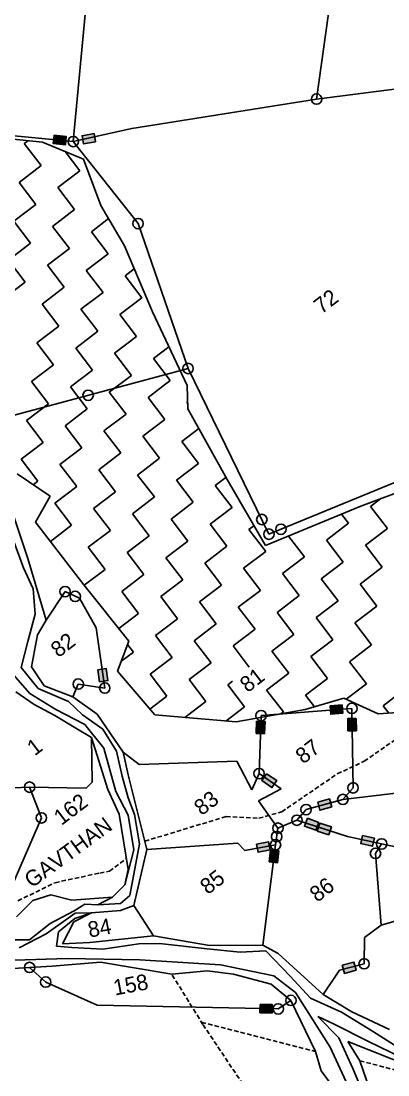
# Model space of a CAD drawing. Header units: metres. Extents: x 306750 to 310181, y 1935577 to 1940721.
# Drawn here: x 308486 to 308896, y 1937824 to 1939004 of the extents above; entities that cross this region are included whole.
import ezdxf

# ---------------------------------------------------------------- set-up
doc = ezdxf.new("R2010")
doc.units = ezdxf.units.M
doc.linetypes.add('DASHED', pattern=[0.75, 0.5, -0.25])
for name, color, linetype in [('LINE_FOOTPATH', 1, 'DASHED'), ('LINE_WATER', 4, 'Continuous'), ('POLY_HATCH', 12, 'Continuous'), ('POLY_PARCEL', 6, 'Continuous'), ('POLY_WATER', 4, 'Continuous'), ('TEXT_MAPIN', 7, 'Continuous'), ('TEXT_PARCEL', 7, 'Continuous')]:
    doc.layers.add(name, color=color, linetype=linetype)
doc.styles.add('TEXT_MAP', font='')
doc.styles.get('TEXT_MAP').set_extended_font_data('Kruti Dev 050')

msp = doc.modelspace()

# ---------------------------------------------------------------- hatches: boundary and pattern name
for points in [[(308535.7, 1938865.1), (308536.7, 1938874.5), (308523.2, 1938875.9), (308522.2, 1938866.6)], [(308554.5, 1938875.4), (308556.1, 1938866.2), (308569.5, 1938868.5), (308567.9, 1938877.8)], [(308581.4, 1938279.1), (308572.1, 1938277.8), (308574, 1938264.3), (308583.3, 1938265.6)], [(308845.9, 1938229), (308845.2, 1938238.4), (308831.7, 1938237.3), (308832.4, 1938227.9)], [(308851.7, 1938209.5), (308861.1, 1938209.6), (308860.9, 1938223.2), (308851.5, 1938223.1)], [(308759, 1938219.9), (308749.6, 1938220.2), (308749.1, 1938206.6), (308758.5, 1938206.3)], [(308766.6, 1938145.9), (308772, 1938153.7), (308760.8, 1938161.4), (308755.5, 1938153.7)], [(308833.5, 1938124.3), (308831, 1938133.3), (308817.9, 1938129.7), (308820.4, 1938120.6)], [(308815.9, 1938098.1), (308819.1, 1938107), (308806.3, 1938111.5), (308803.1, 1938102.6)], [(308830.3, 1938093.1), (308833.2, 1938102), (308820.2, 1938106.2), (308817.4, 1938097.2)], [(308764.7, 1938076.1), (308762.9, 1938085.3), (308749.5, 1938082.7), (308751.3, 1938073.5)], [(308879.3, 1938080.3), (308881.3, 1938089.4), (308868, 1938092.4), (308866, 1938083.2)], [(308774.6, 1938075.1), (308765.2, 1938076.3), (308763.5, 1938062.8), (308772.9, 1938061.6)], [(308860.9, 1937941.5), (308858.4, 1937950.6), (308845.3, 1937947.1), (308847.7, 1937938)], [(308766.8, 1937893.6), (308767, 1937903), (308753.4, 1937903.3), (308753.2, 1937893.9)]]:
    msp.add_hatch(color=256).paths.add_polyline_path(points)

# ---------------------------------------------------------------- linework, layer by layer
for points in [[(308523.2, 1938875.9), (308536.7, 1938874.5), (308535.7, 1938865.1), (308522.2, 1938866.6)], [(308569.5, 1938868.5), (308556.1, 1938866.2), (308554.5, 1938875.4), (308567.9, 1938877.8)], [(308574, 1938264.3), (308572.1, 1938277.8), (308581.4, 1938279.1), (308583.3, 1938265.6)], [(308831.7, 1938237.3), (308845.2, 1938238.4), (308845.9, 1938229), (308832.4, 1938227.9)], [(308860.9, 1938223.2), (308861.1, 1938209.6), (308851.7, 1938209.5), (308851.5, 1938223.1)], [(308749.1, 1938206.6), (308749.6, 1938220.2), (308759, 1938219.9), (308758.5, 1938206.3)], [(308760.8, 1938161.4), (308772, 1938153.7), (308766.6, 1938145.9), (308755.5, 1938153.7)], [(308817.9, 1938129.7), (308831, 1938133.3), (308833.5, 1938124.3), (308820.4, 1938120.6)], [(308806.3, 1938111.5), (308819.1, 1938107), (308815.9, 1938098.1), (308803.1, 1938102.6)], [(308820.2, 1938106.2), (308833.2, 1938102), (308830.3, 1938093.1), (308817.4, 1938097.2)], [(308749.5, 1938082.7), (308762.9, 1938085.3), (308764.7, 1938076.1), (308751.3, 1938073.5)], [(308868, 1938092.4), (308881.3, 1938089.4), (308879.3, 1938080.3), (308866, 1938083.2)], [(308763.5, 1938062.8), (308765.2, 1938076.3), (308774.6, 1938075.1), (308772.9, 1938061.6)], [(308845.3, 1937947.1), (308858.4, 1937950.6), (308860.9, 1937941.5), (308847.7, 1937938)], [(308753.4, 1937903.3), (308767, 1937903), (308766.8, 1937893.6), (308753.2, 1937893.9)]]:
    msp.add_lwpolyline(points, close=True)
for centre in [(308816.7, 1938916.4), (308544.6, 1938868.9), (308617, 1938777), (308672.9, 1938614.9), (308561.2, 1938584.9), (308755.4, 1938445.9), (308776.8, 1938435), (308763.4, 1938429.5), (308535.4, 1938365.2), (308546.8, 1938359.9), (308550.1, 1938261.7), (308579.8, 1938257.3), (308856.1, 1938234.5), (308754.5, 1938226.4), (308752.3, 1938161.6), (308495.7, 1938146.4), (308857.4, 1938145.6), (308846, 1938132.6), (308508.9, 1938112), (308804.9, 1938121.2), (308773.4, 1938100.5), (308794.7, 1938109.4), (308772, 1938091), (308770.7, 1938082), (308889.4, 1938082.8), (308882.5, 1938072.3), (308869.8, 1937948.7), (308495.7, 1937944.6), (308513.7, 1937928.3), (308788, 1937907.7), (308773.8, 1937898.2)]:
    msp.add_circle(centre, 5.81)
at = {"layer": 'LINE_FOOTPATH', "ltscale": 10}
for p, q in [((308869.9, 1938175.3), (309039.7, 1938294.2)), ((308839.8, 1938161.3), (308869.9, 1938175.3)), ((308777.7, 1938118.8), (308839.8, 1938161.3)), ((308752.1, 1938111.6), (308777.7, 1938118.8)), ((308624.5, 1938085.9), (308715.4, 1938113.5)), ((308715.4, 1938113.5), (308752.1, 1938111.6)), ((308585, 1938052.4), (308604, 1938066.4)), ((308524.2, 1938039.5), (308574.2, 1938050.3)), ((308574.2, 1938050.3), (308585, 1938052.4)), ((308482.4, 1938019.1), (308524.2, 1938039.5)), ((308689.5, 1937880.8), (308654.7, 1937937)), ((308688, 1937883.3), (308815.4, 1937850.5)), ((308805.1, 1937708.1), (308689.5, 1937880.8)), ((308865.1, 1937840.2), (309013.2, 1937801.3))]:
    msp.add_line(p, q, dxfattribs=at)
at = {"layer": 'LINE_WATER'}
for p, q in [((308488.8, 1938391.9), (308475.6, 1938428.3)), ((308499.8, 1938368.5), (308488.8, 1938391.9)), ((308501.9, 1938340.1), (308499.8, 1938368.5)), ((308493.8, 1938309.4), (308501.9, 1938340.1)), ((308486.3, 1938280.2), (308493.8, 1938309.4)), ((308477.3, 1938272.4), (308495.9, 1938251.1)), ((308505.2, 1938256.9), (308486.3, 1938280.2)), ((308495.9, 1938251.1), (308525.2, 1938233.4)), ((308539.1, 1938242.3), (308505.2, 1938256.9)), ((308555, 1938227.3), (308539.1, 1938242.3)), ((308525.2, 1938233.4), (308557.4, 1938216.6)), ((308577.6, 1938211.1), (308555, 1938227.3)), ((308557.4, 1938216.6), (308578.6, 1938190.2)), ((308593, 1938186.7), (308577.6, 1938211.1)), ((308578.6, 1938190.2), (308592.1, 1938141.4)), ((308599.4, 1938158.8), (308593, 1938186.7)), ((308605.9, 1938134.4), (308599.4, 1938158.8)), ((308592.1, 1938141.4), (308606.1, 1938115)), ((308613, 1938115.6), (308605.9, 1938134.4)), ((308606.1, 1938115), (308612.2, 1938076.1)), ((308618.5, 1938082.8), (308613, 1938115.6)), ((308607.9, 1938025.3), (308618.5, 1938082.8)), ((308612.2, 1938076.1), (308602.1, 1938037.2)), ((308597.5, 1938016.1), (308607.9, 1938025.3)), ((308571.9, 1938014.6), (308597.5, 1938016.1)), ((308514.2, 1937982.4), (308546.6, 1938005.2)), ((308546.3, 1937999.4), (308527.9, 1937984.5)), ((308565.1, 1938005.8), (308546.3, 1937999.4)), ((308546.6, 1938005.2), (308565.1, 1938005.8)), ((308484.1, 1937966.6), (308514.2, 1937982.4)), ((308527.9, 1937984.5), (308525.9, 1937968.5)), ((308525.9, 1937968.5), (308543.1, 1937967.1)), ((308543.1, 1937967.1), (308577.6, 1937964.9)), ((308577.6, 1937964.9), (308617.8, 1937970.9)), ((308617.8, 1937970.9), (308640.8, 1937971.5)), ((308640.8, 1937971.5), (308694.4, 1937965.3)), ((308694.4, 1937965.3), (308731.3, 1937961.6)), ((308538.2, 1937954.7), (308478.7, 1937952.9)), ((308619.1, 1937953.2), (308538.2, 1937954.7)), ((308709.3, 1937947.6), (308619.1, 1937953.2)), ((308731.3, 1937961.6), (308759.8, 1937963.3)), ((308759.8, 1937963.3), (308787.2, 1937935)), ((308768.9, 1937935.3), (308709.3, 1937947.6)), ((308793.2, 1937916.5), (308768.9, 1937935.3)), ((308787.2, 1937935), (308809.7, 1937910.1)), ((308832, 1937855.5), (308793.2, 1937916.5)), ((308809.7, 1937910.1), (308844.4, 1937894.4)), ((308844.4, 1937894.4), (308879.1, 1937873.5)), ((308835.7, 1937881.6), (308818.1, 1937889.9)), ((308818.1, 1937889.9), (308841.6, 1937865.8)), ((308874.8, 1937861.8), (308835.7, 1937881.6)), ((308879.1, 1937873.5), (308912, 1937852.5)), ((308841.6, 1937865.8), (308857.3, 1937831.6)), ((308911.5, 1937844), (308874.8, 1937861.8)), ((308854.3, 1937807), (308832, 1937855.5)), ((308857.3, 1937831.6), (308872.1, 1937796.3))]:
    msp.add_line(p, q, dxfattribs=at)
at = {"layer": 'POLY_HATCH'}
for p, q in [((308510.2, 1938868.2), (308447.1, 1938874.6)), ((308556, 1938849.3), (308510.2, 1938868.2)), ((308575.4, 1938797.2), (308556, 1938849.3)), ((308601.8, 1938752.3), (308575.4, 1938797.2)), ((308633.1, 1938678.2), (308601.8, 1938752.3)), ((308671.8, 1938595.9), (308633.1, 1938678.2)), ((308672.8, 1938569.7), (308671.8, 1938595.9)), ((308716.5, 1938490.6), (308672.8, 1938569.7)), ((308481.8, 1938496.9), (308518.6, 1938472.1)), ((308759.4, 1938416.7), (308716.5, 1938490.6)), ((308926.1, 1938483.3), (308866.1, 1938460.9)), ((308518.6, 1938472.1), (308502.5, 1938442.9)), ((308866.1, 1938460.9), (308759.4, 1938416.7)), ((308502.5, 1938442.9), (308556.4, 1938372.8)), ((308556.4, 1938372.8), (308606.7, 1938309.9)), ((308606.7, 1938309.9), (308593.9, 1938276.3)), ((308593.9, 1938276.3), (308635.7, 1938227.2)), ((308804, 1938233.2), (308847.1, 1938246.1)), ((308847.1, 1938246.1), (308885.4, 1938228.3)), ((308635.7, 1938227.2), (308726.6, 1938219.4)), ((308726.6, 1938219.4), (308804, 1938233.2)), ((308885.4, 1938228.3), (308949.4, 1938232.9))]:
    msp.add_line(p, q, dxfattribs=at)
at = {"layer": 'POLY_HATCH', "linetype": 'Continuous', "ltscale": 10}
for p, q in [((308489.8, 1938866.6), (308494, 1938869.8)), ((308508.6, 1938842), (308489.8, 1938866.6)), ((308552, 1938836.1), (308535.5, 1938857.8)), ((308483.9, 1938823.2), (308508.6, 1938842)), ((308527.3, 1938817.3), (308552, 1938836.1)), ((308502.7, 1938798.5), (308483.9, 1938823.2)), ((308546.1, 1938792.7), (308527.3, 1938817.3)), ((308478, 1938779.8), (308502.7, 1938798.5)), ((308521.5, 1938773.9), (308546.1, 1938792.7)), ((308496.8, 1938755.1), (308478, 1938779.8)), ((308564.9, 1938768), (308584, 1938782.6)), ((308540.2, 1938749.2), (308521.5, 1938773.9)), ((308583.7, 1938743.4), (308564.9, 1938768)), ((308472.2, 1938736.3), (308496.8, 1938755.1)), ((308515.6, 1938730.5), (308540.2, 1938749.2)), ((308559, 1938724.6), (308583.7, 1938743.4)), ((308490.9, 1938711.7), (308472.2, 1938736.3)), ((308534.4, 1938705.8), (308515.6, 1938730.5)), ((308577.8, 1938699.9), (308559, 1938724.6)), ((308602.4, 1938718.7), (308612.7, 1938726.5)), ((308621.2, 1938694.1), (308602.4, 1938718.7)), ((308466.3, 1938692.9), (308490.9, 1938711.7)), ((308509.7, 1938687), (308534.4, 1938705.8)), ((308553.1, 1938681.2), (308577.8, 1938699.9)), ((308528.5, 1938662.4), (308509.7, 1938687)), ((308596.6, 1938675.3), (308621.2, 1938694.1)), ((308571.9, 1938656.5), (308553.1, 1938681.2)), ((308615.3, 1938650.6), (308596.6, 1938675.3)), ((308503.8, 1938643.6), (308528.5, 1938662.4)), ((308547.3, 1938637.7), (308571.9, 1938656.5)), ((308590.7, 1938631.9), (308615.3, 1938650.6)), ((308522.6, 1938619), (308503.8, 1938643.6)), ((308566, 1938613.1), (308547.3, 1938637.7)), ((308634.1, 1938626), (308651.4, 1938639.2)), ((308609.5, 1938607.2), (308590.7, 1938631.9)), ((308652.9, 1938601.3), (308634.1, 1938626)), ((308498, 1938600.2), (308522.6, 1938619)), ((308541.4, 1938594.3), (308566, 1938613.1)), ((308584.8, 1938588.4), (308609.5, 1938607.2)), ((308628.2, 1938582.6), (308652.9, 1938601.3)), ((308516.7, 1938575.5), (308498, 1938600.2)), ((308560.2, 1938569.7), (308541.4, 1938594.3)), ((308603.6, 1938563.8), (308584.8, 1938588.4)), ((308647, 1938557.9), (308628.2, 1938582.6)), ((308671.7, 1938576.7), (308672.5, 1938577.3)), ((308492.1, 1938556.8), (308516.7, 1938575.5)), ((308535.5, 1938550.9), (308560.2, 1938569.7)), ((308672.5, 1938575.5), (308671.7, 1938576.7)), ((308510.9, 1938532.1), (308492.1, 1938556.8)), ((308578.9, 1938545), (308603.6, 1938563.8)), ((308622.4, 1938539.1), (308647, 1938557.9)), ((308554.3, 1938526.2), (308535.5, 1938550.9)), ((308597.7, 1938520.4), (308578.9, 1938545)), ((308665.8, 1938533.3), (308684.9, 1938547.8)), ((308486.2, 1938513.3), (308510.9, 1938532.1)), ((308641.1, 1938514.5), (308622.4, 1938539.1)), ((308684.6, 1938508.6), (308665.8, 1938533.3)), ((308529.7, 1938507.5), (308554.3, 1938526.2)), ((308573.1, 1938501.6), (308597.7, 1938520.4)), ((308505, 1938488.7), (308486.2, 1938513.3)), ((308548.4, 1938482.8), (308529.7, 1938507.5)), ((308616.5, 1938495.7), (308641.1, 1938514.5)), ((308659.9, 1938489.9), (308684.6, 1938508.6)), ((308591.8, 1938477), (308573.1, 1938501.6)), ((308635.3, 1938471.1), (308616.5, 1938495.7)), ((308499.8, 1938484.7), (308505, 1938488.7)), ((308523.8, 1938464.1), (308548.4, 1938482.8)), ((308678.7, 1938465.2), (308659.9, 1938489.9)), ((308703.3, 1938484), (308715.2, 1938493)), ((308722.1, 1938459.3), (308703.3, 1938484)), ((308567.2, 1938458.2), (308591.8, 1938477)), ((308610.6, 1938452.3), (308635.3, 1938471.1)), ((308542.6, 1938439.4), (308523.8, 1938464.1)), ((308654, 1938446.4), (308678.7, 1938465.2)), ((308697.5, 1938440.6), (308722.1, 1938459.3)), ((308877, 1938460.5), (308888.6, 1938469.3)), ((308895.8, 1938435.8), (308877, 1938460.5)), ((308586, 1938433.5), (308567.2, 1938458.2)), ((308629.4, 1938427.7), (308610.6, 1938452.3)), ((308852.4, 1938441.7), (308844.6, 1938452)), ((308519, 1938421.4), (308542.6, 1938439.4)), ((308672.8, 1938421.8), (308654, 1938446.4)), ((308716.2, 1938415.9), (308697.5, 1938440.6)), ((308740.9, 1938434.7), (308746.5, 1938438.9)), ((308827.7, 1938422.9), (308852.4, 1938441.7)), ((308871.2, 1938417.1), (308895.8, 1938435.8)), ((308561.3, 1938414.8), (308586, 1938433.5)), ((308604.7, 1938408.9), (308629.4, 1938427.7)), ((308759.7, 1938410), (308740.9, 1938434.7)), ((308803.1, 1938404.2), (308785.4, 1938427.4)), ((308580.1, 1938390.1), (308561.3, 1938414.8)), ((308648.2, 1938403), (308672.8, 1938421.8)), ((308691.6, 1938397.1), (308716.2, 1938415.9)), ((308846.5, 1938398.3), (308827.7, 1938422.9)), ((308889.9, 1938392.4), (308871.2, 1938417.1)), ((308623.5, 1938384.2), (308604.7, 1938408.9)), ((308666.9, 1938378.4), (308648.2, 1938403)), ((308735, 1938391.3), (308759.7, 1938410)), ((308778.4, 1938385.4), (308803.1, 1938404.2)), ((308556.8, 1938372.3), (308580.1, 1938390.1)), ((308710.4, 1938372.5), (308691.6, 1938397.1)), ((308753.8, 1938366.6), (308735, 1938391.3)), ((308821.9, 1938379.5), (308846.5, 1938398.3)), ((308865.3, 1938373.6), (308889.9, 1938392.4)), ((308598.9, 1938365.5), (308623.5, 1938384.2)), ((308642.3, 1938359.6), (308666.9, 1938378.4)), ((308797.2, 1938360.7), (308778.4, 1938385.4)), ((308840.6, 1938354.9), (308821.9, 1938379.5)), ((308617.6, 1938340.8), (308598.9, 1938365.5)), ((308685.7, 1938353.7), (308710.4, 1938372.5)), ((308729.1, 1938347.8), (308753.8, 1938366.6)), ((308884.1, 1938349), (308865.3, 1938373.6)), ((308661.1, 1938334.9), (308642.3, 1938359.6)), ((308704.5, 1938329.1), (308685.7, 1938353.7)), ((308772.6, 1938342), (308797.2, 1938360.7)), ((308816, 1938336.1), (308840.6, 1938354.9)), ((308747.9, 1938323.2), (308729.1, 1938347.8)), ((308791.3, 1938317.3), (308772.6, 1938342)), ((308859.4, 1938330.2), (308884.1, 1938349)), ((308595.5, 1938323.9), (308617.6, 1938340.8)), ((308636.4, 1938316.2), (308661.1, 1938334.9)), ((308834.8, 1938311.4), (308816, 1938336.1)), ((308878.2, 1938305.6), (308859.4, 1938330.2)), ((308679.8, 1938310.3), (308704.5, 1938329.1)), ((308723.3, 1938304.4), (308747.9, 1938323.2)), ((308611.8, 1938297.4), (308605.2, 1938306)), ((308655.2, 1938291.5), (308636.4, 1938316.2)), ((308698.6, 1938285.6), (308679.8, 1938310.3)), ((308766.7, 1938298.5), (308791.3, 1938317.3)), ((308810.1, 1938292.7), (308834.8, 1938311.4)), ((308597.9, 1938286.9), (308611.8, 1938297.4)), ((308741.2, 1938280.8), (308723.3, 1938304.4)), ((308785.5, 1938273.9), (308766.7, 1938298.5)), ((308853.5, 1938286.8), (308878.2, 1938305.6)), ((308630.5, 1938272.7), (308655.2, 1938291.5)), ((308674, 1938266.9), (308698.6, 1938285.6)), ((308828.9, 1938268), (308810.1, 1938292.7)), ((308872.3, 1938262.1), (308853.5, 1938286.8)), ((308649.3, 1938248.1), (308630.5, 1938272.7)), ((308760.8, 1938255.1), (308785.5, 1938273.9)), ((308692.7, 1938242.2), (308674, 1938266.9)), ((308717.4, 1938261), (308722.7, 1938265)), ((308736.2, 1938236.3), (308717.4, 1938261)), ((308804.2, 1938249.2), (308828.9, 1938268)), ((308849.7, 1938244.9), (308872.3, 1938262.1)), ((308630.3, 1938233.6), (308649.3, 1938248.1)), ((308779.6, 1938230.5), (308760.8, 1938255.1)), ((308814.2, 1938236.2), (308804.2, 1938249.2)), ((308891.1, 1938237.5), (308915.7, 1938256.3)), ((308669.2, 1938224.3), (308692.7, 1938242.2)), ((308715.2, 1938220.3), (308736.2, 1938236.3)), ((308897.4, 1938229.1), (308891.1, 1938237.5)), ((308776.8, 1938228.3), (308779.6, 1938230.5))]:
    msp.add_line(p, q, dxfattribs=at)
at = {"layer": 'POLY_PARCEL'}
for p, q in [((308889.1, 1939444), (308816.7, 1938916.4)), ((308544.6, 1938868.9), (308568.3, 1939123.3)), ((308816.7, 1938916.4), (308925.2, 1938930.4)), ((308609.9, 1938883.4), (308816.7, 1938916.4)), ((308395.6, 1938882.9), (308544.6, 1938868.9)), ((308544.6, 1938868.9), (308609.9, 1938883.4)), ((308617, 1938777), (308544.6, 1938868.9)), ((308672.9, 1938614.9), (308617, 1938777)), ((308432.9, 1938550.3), (308672.9, 1938614.9)), ((308763.4, 1938429.5), (308672.9, 1938614.9)), ((309030.9, 1938539.5), (308763.4, 1938429.5)), ((308514.4, 1938333.3), (308535.4, 1938365.2)), ((308535.4, 1938365.2), (308551.4, 1938357.7)), ((308551.4, 1938357.7), (308570.2, 1938324.5)), ((308570.2, 1938324.5), (308579.8, 1938257.3)), ((308550.1, 1938261.7), (308544, 1938247.4)), ((308579.8, 1938257.3), (308550.1, 1938261.7)), ((308754.5, 1938226.4), (308752.3, 1938161.6)), ((308856.1, 1938234.5), (308754.5, 1938226.4)), ((308857.4, 1938145.6), (308856.1, 1938234.5)), ((308565.5, 1938151.8), (308565.1, 1938201.8)), ((308600.5, 1938185.6), (308618.1, 1938171.8)), ((308618.1, 1938171.8), (308727.3, 1938175.6)), ((308727.3, 1938175.6), (308744.4, 1938143.4)), ((308744.4, 1938143.4), (308752.3, 1938161.6)), ((308752.3, 1938161.6), (308777, 1938144.5)), ((308454.6, 1938144.7), (308495.7, 1938146.4)), ((308495.7, 1938146.4), (308558.8, 1938145.4)), ((308495.7, 1938146.4), (308508.9, 1938112)), ((308558.8, 1938145.4), (308565.5, 1938151.8)), ((308777, 1938144.5), (308751.7, 1938130.9)), ((308955.6, 1938145.9), (308846, 1938132.6)), ((308846, 1938132.6), (308857.4, 1938145.6)), ((308751.7, 1938130.9), (308773.4, 1938100.5)), ((308846, 1938132.6), (308804.9, 1938121.2)), ((308804.9, 1938121.2), (308794.7, 1938109.4)), ((308508.9, 1938112), (308461.4, 1938002.8)), ((308773.4, 1938100.5), (308794.7, 1938109.4)), ((308794.7, 1938109.4), (308851.2, 1938091.3)), ((308773.4, 1938100.5), (308770.7, 1938082)), ((308728.4, 1938083.6), (308626.7, 1938076.8)), ((308736.5, 1938075.4), (308728.4, 1938083.6)), ((308770.7, 1938082), (308736.5, 1938075.4)), ((308770.7, 1938082), (308756.6, 1937969.4)), ((308851.2, 1938091.3), (308889.4, 1938082.8)), ((308882.5, 1938072.3), (308889.4, 1938082.8)), ((308889.4, 1938082.8), (309013.9, 1938055.8)), ((308888.9, 1937992), (308882.5, 1938072.3)), ((308519.6, 1938026), (308499.2, 1938019.6)), ((308543.1, 1938019.8), (308519.6, 1938026)), ((308588.3, 1938023.4), (308543.1, 1938019.8)), ((308481, 1938001.3), (308499.2, 1938019.6)), ((308612.4, 1938013.8), (308634.2, 1937980)), ((308942.7, 1938007.2), (308888.9, 1937992)), ((308888.9, 1937992), (308870.1, 1937978.1)), ((308870.1, 1937978.1), (308869.8, 1937948.7)), ((308495.7, 1937944.6), (308513.7, 1937928.3)), ((308842.2, 1937941.4), (308824, 1937914.3)), ((308869.8, 1937948.7), (308842.2, 1937941.4)), ((308513.7, 1937928.3), (308571.4, 1937902.5)), ((308773.8, 1937898.2), (308788, 1937907.7)), ((308571.4, 1937902.5), (308773.8, 1937898.2))]:
    msp.add_line(p, q, dxfattribs=at)
at = {"layer": 'POLY_WATER'}
for p, q in [((308458.3, 1938507.7), (308493.8, 1938402.3)), ((308493.8, 1938402.3), (308514.4, 1938333.3)), ((308504.5, 1938316.7), (308514.4, 1938333.3)), ((308498, 1938280.9), (308504.5, 1938316.7)), ((308511.9, 1938259.9), (308498, 1938280.9)), ((308544, 1938247.4), (308511.9, 1938259.9)), ((308480.4, 1938252.9), (308501, 1938238.9)), ((308571.1, 1938228), (308544, 1938247.4)), ((308501, 1938238.9), (308524.1, 1938226.5)), ((308524.1, 1938226.5), (308547.6, 1938212.5)), ((308600.5, 1938185.6), (308571.1, 1938228)), ((308547.6, 1938212.5), (308565.1, 1938201.8)), ((308565.1, 1938201.8), (308583.3, 1938143.8)), ((308606.1, 1938160.3), (308600.5, 1938185.6)), ((308626.7, 1938076.8), (308606.1, 1938160.3)), ((308583.3, 1938143.8), (308596, 1938116.3)), ((308596, 1938116.3), (308606, 1938054.2)), ((308626.7, 1938076.8), (308612.4, 1938013.8)), ((308606, 1938054.2), (308602.1, 1938037.2)), ((308602.1, 1938037.2), (308588.3, 1938023.4)), ((308588.3, 1938023.4), (308571.9, 1938014.6)), ((308557.5, 1938015.3), (308545.6, 1938008)), ((308571.9, 1938014.6), (308557.5, 1938015.3)), ((308597.5, 1938008.5), (308612.4, 1938013.8)), ((308545.6, 1938008), (308518.9, 1937993.9)), ((308545, 1937995.5), (308565.1, 1938005.8)), ((308565.1, 1938005.8), (308597.5, 1938008.5)), ((308518.9, 1937993.9), (308495.5, 1937975.5)), ((308532.4, 1937971.2), (308545, 1937995.5)), ((308495.5, 1937975.5), (308467.2, 1937975.7)), ((308634.2, 1937980), (308562.9, 1937972.4)), ((308696.9, 1937969.2), (308634.2, 1937980)), ((308562.9, 1937972.4), (308532.4, 1937971.2)), ((308756.6, 1937969.4), (308696.9, 1937969.2)), ((308756.6, 1937969.4), (308773.6, 1937960.4)), ((308773.6, 1937960.4), (308824, 1937914.3)), ((308495.7, 1937944.6), (308464.8, 1937942.7)), ((308521, 1937946.2), (308495.7, 1937944.6)), ((308574.9, 1937950.7), (308521, 1937946.2)), ((308654.7, 1937937), (308574.9, 1937950.7)), ((308694.3, 1937940.9), (308654.7, 1937937)), ((308723.8, 1937937), (308694.3, 1937940.9)), ((308766, 1937925.9), (308723.8, 1937937)), ((308788, 1937907.7), (308766, 1937925.9)), ((308815.4, 1937850.5), (308788, 1937907.7)), ((308824, 1937914.3), (308856, 1937894.8)), ((308856, 1937894.8), (308898.3, 1937875.1)), ((308865.1, 1937840.2), (308851.5, 1937861.9)), ((308851.5, 1937861.9), (308939.7, 1937826.6)), ((308821.6, 1937829.1), (308815.4, 1937850.5)), ((308888.4, 1937771.6), (308865.1, 1937840.2)), ((308833.4, 1937813.2), (308821.6, 1937829.1))]:
    msp.add_line(p, q, dxfattribs=at)

# ---------------------------------------------------------------- texts
at = {"layer": 'TEXT_MAPIN', "ltscale": 10}
msp.add_text('GAVTHAN', height=17.57, rotation=36.1489, dxfattribs=at).set_placement((308498.1, 1938032.9))
at = {"layer": 'TEXT_PARCEL', "ltscale": 10, "style": 'TEXT_MAP'}
for s, height, rotation, p in [('72', 17.57, 37.2962, (308822, 1938675.2)), ('82', 17.57, 37.2962, (308527.9, 1938290.7)), ('81', 17.57, 37.2962, (308739.4, 1938251.5)), ('87', 17.57, 37.2962, (308801.6, 1938171.6)), ('1', 17.6, 37.2962, (308501.4, 1938180.7)), ('83', 17.57, 37.2962, (308688.1, 1938113.9)), ('162', 17.57, 37.2962, (308531.3, 1938102.9)), ('85', 17.57, 37.2962, (308694.9, 1938025.5)), ('86', 17.57, 37.2962, (308817.4, 1938016.9)), ('84', 17.57, 10.7591, (308562.7, 1937977.9)), ('158', 17.57, 10.7591, (308591.1, 1937913.1))]:
    msp.add_text(s, height=height, rotation=rotation, dxfattribs=at).set_placement(p)

doc.saveas('drawing.dxf')
